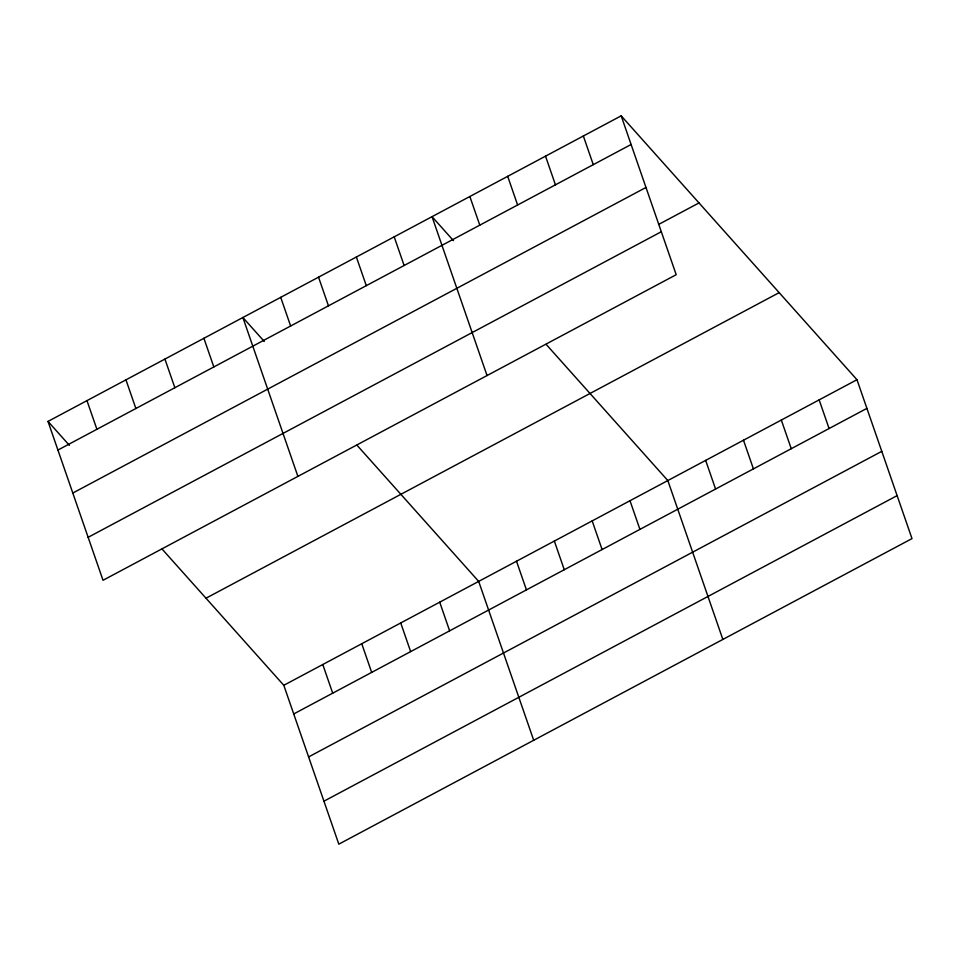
<?xml version="1.0" encoding="UTF-8"?>
<svg xmlns="http://www.w3.org/2000/svg" width="960" height="960" viewBox="0 0 960 960"><rect width="100%" height="100%" fill="white"/><g stroke="black" fill="none" stroke-linecap="round" stroke-linejoin="round"><path stroke-width="1.44" d="M621.18 115.836L676.2 274.704L103.02 580.284L48 421.404L621.18 115.836L856.98 379.716L912 538.596L338.82 844.164L283.8 685.296L162.084 549.072M57.924 450.06L631.104 144.492M72.804 493.032L645.984 187.464M658.56 224.472L699 202.92M88.14 537.312L661.32 231.732M205.992 598.212L779.172 292.632M283.8 685.296L856.98 379.716M293.724 713.952L866.904 408.372M308.604 756.924L881.784 451.344M323.94 801.192L897.12 495.624M453.432 240.624L432.036 216.672L487.044 375.552M546.12 344.34L667.836 480.564L722.856 639.432M264.276 341.46L242.88 317.508L297.9 476.388M356.964 445.188L478.692 581.4L533.7 740.268M48 421.404L69.396 445.356M819.156 399.888L829.08 428.544M781.32 420.06L791.244 448.704M743.496 440.22L753.42 468.876M705.66 460.392L715.584 489.048M583.356 136.008L593.268 164.652M545.52 156.168L555.444 184.824M630 500.724L639.924 529.38M507.696 176.34L517.608 204.996M592.176 520.896L602.1 549.552M469.86 196.512L479.784 225.156M554.352 541.056L564.264 569.712M516.516 561.228L526.44 589.884M394.2 236.844L404.124 265.5M356.376 257.004L366.288 285.66M439.716 602.172L449.628 630.828M318.54 277.176L328.464 305.832M400.728 622.956L410.652 651.612M280.716 297.348L290.628 326.004M361.752 643.74L371.676 672.384M322.776 664.512L332.7 693.168M203.904 338.292L213.828 366.948M164.928 359.076L174.852 387.72M125.952 379.848L135.876 408.504M86.976 400.632L96.9 429.288"/></g></svg>
